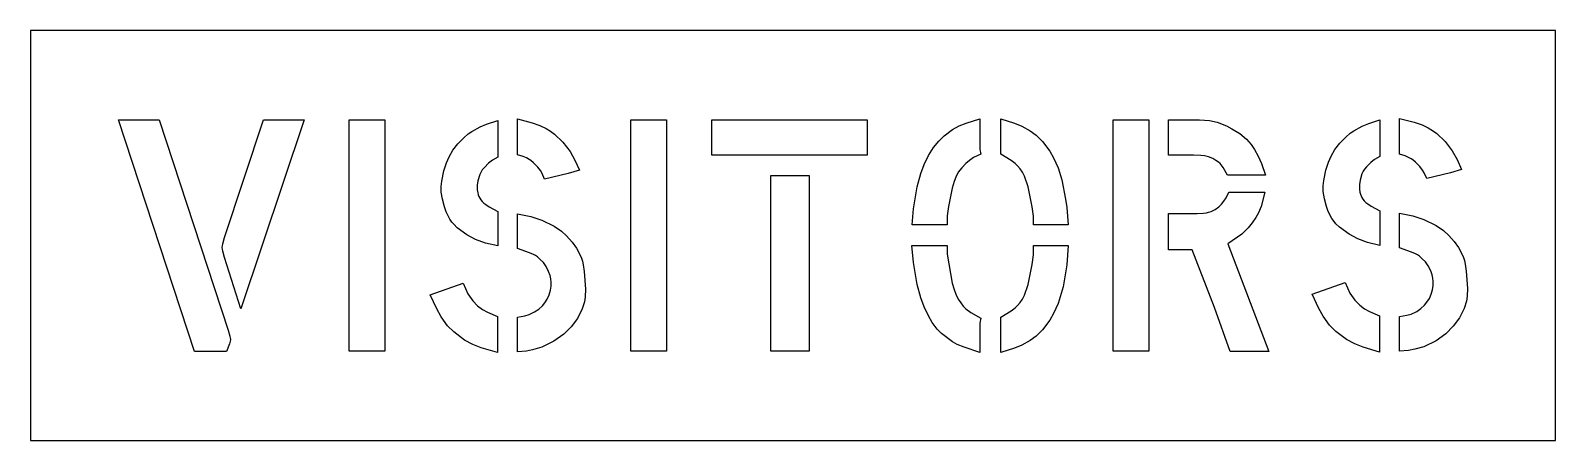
# Model space of a CAD drawing. Header units: inches. Extents: x 0 to 52, y 0 to 14.
import ezdxf

# ---------------------------------------------------------------- set-up
doc = ezdxf.new("R2010")
doc.units = ezdxf.units.IN
doc.header["$MEASUREMENT"] = 0
doc.layers.add('CUT', color=1, linetype='Continuous')

msp = doc.modelspace()

# ---------------------------------------------------------------- linework, layer by layer
at = {"layer": 'CUT'}
for points in [[(0, 0), (52, 0), (52, 14), (0, 14)], [(5.591, 3.044), (3, 10.946), (4.386, 10.946), (6.738, 3.766), (6.795, 3.563), (6.81, 3.499), (6.815, 3.468), (6.815, 3.442), (6.807, 3.394), (6.783, 3.303), (6.687, 3.044)], [(6.615, 6.937), (7.94, 10.946), (9.328, 10.946), (7.177, 4.492), (6.613, 6.244), (6.556, 6.462), (6.542, 6.538), (6.537, 6.577), (6.537, 6.605), (6.542, 6.644), (6.557, 6.719)], [(10.871, 3.046), (10.871, 10.944), (12.087, 10.944), (12.087, 3.046)], [(14.553, 7.262), (14.435, 7.382), (14.372, 7.455), (14.302, 7.556), (14.176, 7.803), (14.112, 7.973), (14.045, 8.236), (14.004, 8.478), (14.004, 8.675), (14.026, 8.857), (14.091, 9.206), (14.185, 9.483), (14.279, 9.689), (14.404, 9.914), (14.571, 10.131), (14.779, 10.338), (14.924, 10.471), (15.048, 10.556), (15.331, 10.71), (15.553, 10.802), (15.933, 10.924), (15.933, 9.677), (15.753, 9.576), (15.621, 9.47), (15.476, 9.325), (15.406, 9.239), (15.367, 9.179), (15.32, 9.084), (15.257, 8.872), (15.236, 8.721), (15.236, 8.559), (15.252, 8.454), (15.269, 8.39), (15.292, 8.331), (15.322, 8.274), (15.359, 8.217), (15.404, 8.163), (15.457, 8.109), (15.521, 8.056), (15.635, 7.978), (15.933, 7.825), (15.933, 6.643), (15.515, 6.739), (15.179, 6.862), (14.883, 7.027)], [(17.732, 10.567), (17.871, 10.465), (18.157, 10.189), (18.397, 9.866), (18.565, 9.576), (18.717, 9.228), (18.338, 9.122), (17.532, 8.925), (17.443, 9.113), (17.385, 9.215), (17.301, 9.333), (17.154, 9.481), (17.058, 9.559), (16.999, 9.6), (16.916, 9.646), (16.797, 9.696), (16.605, 9.751), (16.605, 10.979), (17.101, 10.848), (17.371, 10.753), (17.581, 10.652)], [(21.689, 10.944), (21.689, 3.046), (20.474, 3.046), (20.474, 10.944)], [(23.228, 10.95), (28.53, 10.95), (28.53, 9.745), (23.228, 9.745)], [(30.476, 9.422), (30.623, 9.732), (30.789, 9.999), (30.974, 10.224), (31.16, 10.407), (31.443, 10.618), (31.669, 10.743), (31.9, 10.836), (32.366, 10.988), (32.366, 10.161), (32.374, 9.95), (32.382, 9.878), (32.391, 9.836), (32.409, 9.779), (32.15, 9.659), (32.016, 9.566), (31.899, 9.461), (31.752, 9.314), (31.637, 9.158), (31.553, 8.993), (31.49, 8.838), (31.426, 8.621), (31.299, 7.995), (31.253, 7.671), (31.253, 7.366), (30.064, 7.366), (30.11, 7.914), (30.238, 8.661), (30.362, 9.116)], [(33.548, 10.835), (33.799, 10.733), (34.087, 10.577), (34.293, 10.423), (34.51, 10.21), (34.752, 9.876), (34.886, 9.651), (35.045, 9.308), (35.168, 8.904), (35.296, 8.237), (35.337, 7.954), (35.382, 7.366), (34.195, 7.366), (34.195, 7.656), (34.152, 7.979), (34.021, 8.661), (33.895, 9.031), (33.831, 9.158), (33.747, 9.274), (33.653, 9.384), (33.576, 9.457), (33.439, 9.566), (33.083, 9.779), (33.083, 10.985)], [(38.133, 10.944), (38.133, 3.046), (36.917, 3.046), (36.917, 10.944)], [(39.861, 10.946), (40.199, 10.926), (40.461, 10.866), (40.776, 10.742), (40.968, 10.647), (41.231, 10.486), (41.468, 10.284), (41.623, 10.107), (41.737, 9.934), (41.864, 9.705), (41.972, 9.458), (42.107, 9.06), (40.818, 9.06), (40.663, 9.321), (40.598, 9.41), (40.56, 9.455), (40.509, 9.502), (40.42, 9.565), (40.31, 9.629), (40.168, 9.682), (40.036, 9.715), (39.908, 9.731), (39.655, 9.748), (38.807, 9.748), (38.807, 10.946)], [(44.631, 7.283), (44.512, 7.403), (44.449, 7.476), (44.379, 7.577), (44.253, 7.825), (44.189, 7.995), (44.122, 8.257), (44.081, 8.5), (44.081, 8.696), (44.103, 8.878), (44.168, 9.227), (44.262, 9.504), (44.356, 9.71), (44.481, 9.935), (44.648, 10.152), (44.856, 10.359), (45.001, 10.492), (45.125, 10.577), (45.408, 10.731), (45.63, 10.823), (46.01, 10.945), (46.01, 9.698), (45.83, 9.597), (45.698, 9.491), (45.553, 9.346), (45.483, 9.26), (45.444, 9.2), (45.397, 9.106), (45.334, 8.893), (45.313, 8.742), (45.313, 8.58), (45.329, 8.476), (45.346, 8.411), (45.369, 8.352), (45.399, 8.295), (45.436, 8.238), (45.481, 8.184), (45.534, 8.13), (45.598, 8.077), (45.712, 7.999), (46.01, 7.846), (46.01, 6.664), (45.592, 6.76), (45.256, 6.884), (44.96, 7.048)], [(47.809, 10.588), (47.948, 10.486), (48.234, 10.21), (48.474, 9.887), (48.642, 9.597), (48.794, 9.249), (48.415, 9.143), (47.609, 8.946), (47.52, 9.134), (47.462, 9.236), (47.378, 9.354), (47.231, 9.502), (47.135, 9.58), (47.076, 9.621), (46.993, 9.667), (46.874, 9.717), (46.682, 9.772), (46.682, 11), (47.178, 10.869), (47.448, 10.774), (47.658, 10.673)], [(26.551, 3.046), (25.247, 3.046), (25.247, 9.05), (26.551, 9.05)], [(39.779, 7.754), (40.001, 7.763), (40.098, 7.773), (40.168, 7.791), (40.259, 7.825), (40.393, 7.889), (40.525, 7.983), (40.611, 8.067), (40.692, 8.171), (40.765, 8.289), (40.86, 8.485), (42.092, 8.485), (41.968, 7.995), (41.874, 7.777), (41.782, 7.612), (41.66, 7.427), (41.524, 7.261), (41.299, 7.041), (40.832, 6.715), (42.221, 3.043), (40.912, 3.043), (40.368, 4.54), (39.612, 6.513), (38.809, 6.513), (38.809, 7.754)], [(16.602, 3.031), (16.602, 4.215), (16.853, 4.254), (17, 4.298), (17.191, 4.39), (17.335, 4.486), (17.458, 4.602), (17.54, 4.704), (17.623, 4.832), (17.687, 4.974), (17.732, 5.129), (17.754, 5.272), (17.754, 5.403), (17.743, 5.524), (17.72, 5.635), (17.667, 5.773), (17.584, 5.938), (17.489, 6.076), (17.382, 6.186), (17.284, 6.272), (17.217, 6.318), (17.149, 6.353), (17.013, 6.411), (16.604, 6.553), (16.604, 7.743), (17.061, 7.653), (17.438, 7.529), (17.857, 7.324), (18.105, 7.148), (18.282, 6.983), (18.471, 6.773), (18.618, 6.565), (18.774, 6.256), (18.82, 6.12), (18.845, 5.998), (18.876, 5.767), (18.923, 5.17), (18.913, 4.904), (18.885, 4.735), (18.812, 4.492), (18.649, 4.169), (18.438, 3.88), (18.187, 3.626), (17.85, 3.387), (17.431, 3.183), (17.122, 3.092), (16.915, 3.054)], [(46.93, 4.275), (47.077, 4.319), (47.268, 4.411), (47.412, 4.507), (47.535, 4.623), (47.617, 4.725), (47.7, 4.853), (47.764, 4.995), (47.809, 5.15), (47.831, 5.293), (47.831, 5.424), (47.82, 5.545), (47.797, 5.656), (47.744, 5.794), (47.661, 5.959), (47.566, 6.097), (47.459, 6.207), (47.361, 6.293), (47.294, 6.339), (47.226, 6.374), (47.09, 6.432), (46.681, 6.574), (46.681, 7.764), (47.138, 7.674), (47.515, 7.55), (47.934, 7.345), (48.182, 7.169), (48.359, 7.004), (48.548, 6.794), (48.695, 6.586), (48.851, 6.278), (48.897, 6.141), (48.922, 6.019), (48.953, 5.788), (49, 5.191), (48.99, 4.925), (48.962, 4.756), (48.889, 4.513), (48.726, 4.19), (48.515, 3.901), (48.264, 3.647), (47.927, 3.408), (47.508, 3.204), (47.199, 3.114), (46.992, 3.075), (46.679, 3.052), (46.679, 4.236)], [(30.914, 3.806), (30.751, 4.029), (30.623, 4.258), (30.476, 4.567), (30.362, 4.874), (30.238, 5.328), (30.11, 6.076), (30.056, 6.663), (31.253, 6.663), (31.253, 6.358), (31.426, 5.369), (31.49, 5.151), (31.553, 4.997), (31.637, 4.832), (31.72, 4.697), (31.802, 4.593), (31.897, 4.499), (32.061, 4.375), (32.407, 4.177), (32.39, 4.117), (32.381, 4.073), (32.374, 4), (32.366, 3.788), (32.366, 3.002), (31.833, 3.186), (31.602, 3.279), (31.443, 3.371), (31.066, 3.653)], [(34.154, 6.01), (34.198, 6.344), (34.198, 6.663), (35.381, 6.663), (35.337, 5.995), (35.21, 5.247), (35.045, 4.682), (34.886, 4.338), (34.752, 4.113), (34.51, 3.779), (34.293, 3.567), (34.087, 3.412), (33.799, 3.256), (33.548, 3.154), (33.083, 3.002), (33.083, 4.21), (33.439, 4.424), (33.576, 4.532), (33.653, 4.605), (33.747, 4.716), (33.831, 4.832), (33.895, 4.958), (34.021, 5.328)], [(15.412, 4.471), (15.582, 4.382), (15.927, 4.236), (15.927, 3), (15.366, 3.17), (15.084, 3.278), (14.801, 3.431), (14.43, 3.707), (14.22, 3.92), (14, 4.228), (13.853, 4.492), (13.63, 4.977), (14.748, 5.37), (14.913, 5.011), (15.078, 4.768), (15.247, 4.595)], [(45.489, 4.493), (45.659, 4.403), (46.004, 4.258), (46.004, 3.021), (45.443, 3.191), (45.161, 3.299), (44.878, 3.452), (44.507, 3.728), (44.297, 3.941), (44.077, 4.249), (43.93, 4.513), (43.707, 4.998), (44.825, 5.391), (44.99, 5.032), (45.155, 4.789), (45.324, 4.616)]]:
    msp.add_lwpolyline(points, close=True, dxfattribs=at)

doc.saveas('drawing.dxf')
